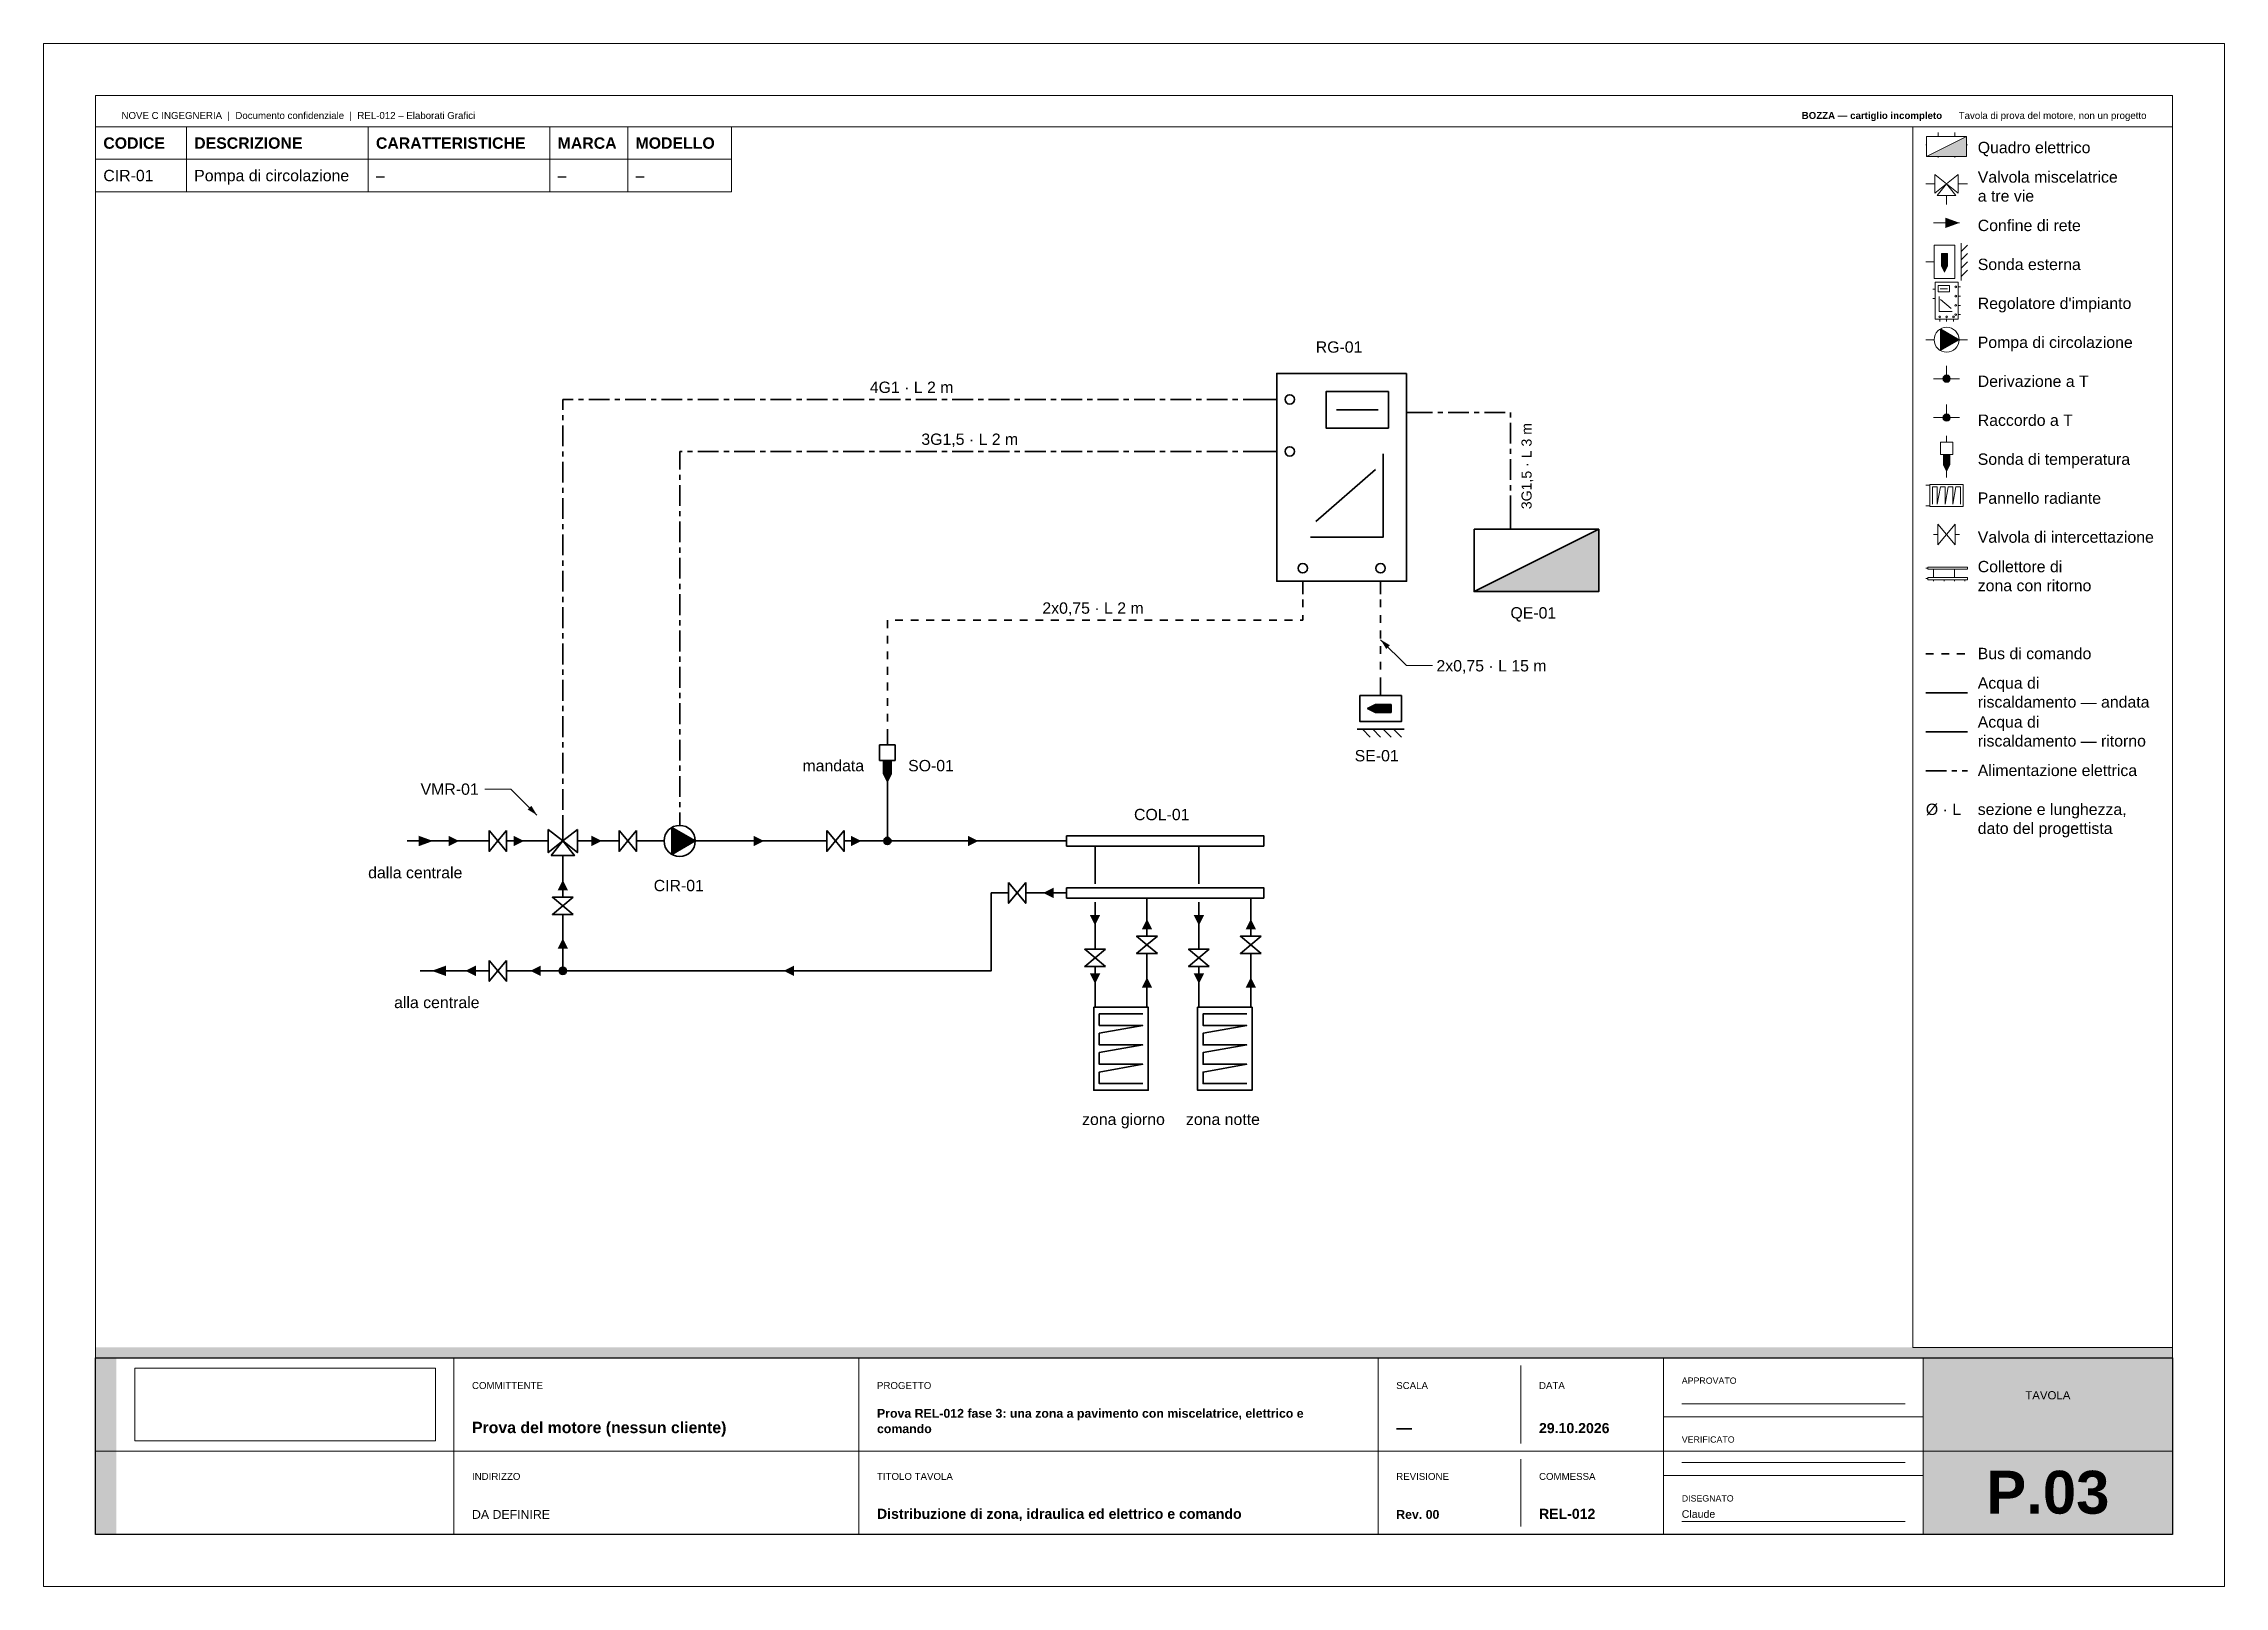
# Paper-space layout 'A3' of a CAD drawing. Header units: millimetres. Extents: x 0 to 420, y 0 to 297.
# The model-space entities are those that its viewports show. They can reach past a viewport. Long polylines and large blocks are cut down to what shows.
import ezdxf
from ezdxf.enums import TextEntityAlignment as Align

# ---------------------------------------------------------------- set-up
doc = ezdxf.new("R2010")
doc.units = ezdxf.units.MM
doc.linetypes.add('NOVEC_TRATTO_1P5_1P5', pattern=[3, 1.5, -1.5])
doc.linetypes.add('NOVEC_TRATTO_4_1_1_1', pattern=[7, 4, -1, 1, -1])
for name, color, linetype, lineweight, true_color in [('E-CTRL-BUS', 160, 'NOVEC_TRATTO_1P5_1P5', 35, 0x2020e0), ('E-POWR-CIRC', 34, 'NOVEC_TRATTO_4_1_1_1', 35, 0x784212), ('M-HWTR-RETN', 142, 'Continuous', 35, 0x2471a3), ('M-HWTR-SPLY', 22, 'Continuous', 35, 0xc0392b)]:
    doc.layers.add(name, color=color, linetype=linetype, lineweight=lineweight, true_color=true_color)
doc.layers.add('G-ANNO-NPLT', color=7, linetype='Continuous', lineweight=18, plot=False)
for name, color, linetype, lineweight in [('G-ANNO-TTLB', 7, 'Continuous', 18), ('M-ANNO-DIAM', 7, 'Continuous', 18), ('M-ANNO-IDEN', 7, 'Continuous', 18), ('M-ANNO-LEGN', 7, 'Continuous', 18), ('M-ANNO-SCHD', 7, 'Continuous', 18), ('M-DIAG-EQPM', 7, 'Continuous', 35)]:
    doc.layers.add(name, color=color, linetype=linetype, lineweight=lineweight)
doc.styles.add('NOVEC_ARIAL', font='arial.ttf')
doc.styles.add('NOVEC_ARIAL_GRASSETTO', font='arialbd.ttf')
picture_1 = doc.add_image_def('image1.jpg', size_in_pixel=(2961, 716))

# ---------------------------------------------------------------- blocks, each defined once
blk = doc.blocks.new('NoveC_FlowArrow')
h = blk.add_hatch(color=0)
h.dxf.hatch_style = 1
h.paths.add_polyline_path([(0, 0), (-2, 1), (-2, -1)])
blk = doc.blocks.new('NoveC_ElectricalPanel_V1')
at = {"linetype": 'Continuous', "lineweight": -2}
h = blk.add_hatch(color=0, dxfattribs=at)
h.dxf.hatch_style = 1
h.paths.add_polyline_path([(0.5, -14.5), (24.5, -2.5), (24.5, -14.5)])
at = {"color": 0, "linetype": 'Continuous', "lineweight": -2}
blk.add_line((7.5, 0), (7.5, -2.5), dxfattribs=at)
for points in [[(0.5, -2.5), (24.5, -2.5), (24.5, -14.5), (0.5, -14.5)], [(0.5, -14.5), (24.5, -2.5), (24.5, -14.5)]]:
    blk.add_lwpolyline(points, close=True, dxfattribs=at)
blk = doc.blocks.new('NoveC_OutdoorTemperatureProbe')
at = {"linetype": 'Continuous', "lineweight": -2}
h = blk.add_hatch(color=0, dxfattribs=at)
h.dxf.hatch_style = 1
h.paths.add_polyline_path([(3.75, -3), (5.25, -3), (5.25, -6), (4.5, -7.5), (3.75, -6)])
at = {"color": 0, "linetype": 'Continuous', "lineweight": -2}
for p, q in [((8.5, -0.5), (8.5, -9.5)), ((8.5, -2.5), (10, -1)), ((8.5, -4.5), (10, -3)), ((0, -5), (2, -5)), ((8.5, -6.5), (10, -5)), ((8.5, -8.5), (10, -7))]:
    blk.add_line(p, q, dxfattribs=at)
for points in [[(2, -1), (7, -1), (7, -9), (2, -9)], [(3.75, -3), (5.25, -3), (5.25, -6), (4.5, -7.5), (3.75, -6)]]:
    blk.add_lwpolyline(points, close=True, dxfattribs=at)
blk = doc.blocks.new('NoveC_PlantController_V1')
at = {"color": 0, "linetype": 'Continuous', "lineweight": -2}
for p, q in [((27.5, -7.5), (30, -7.5)), ((0, -10), (2.5, -10)), ((8, -9.5), (16, -9.5)), ((8.5, -21), (20, -31)), ((27.5, -17.5), (30, -17.5)), ((7.5, -42.5), (7.5, -45)), ((22.5, -42.5), (22.5, -45))]:
    blk.add_line(p, q, dxfattribs=at)
for points in [[(2.5, -2.5), (27.5, -2.5), (27.5, -42.5), (2.5, -42.5)], [(6, -6), (18, -6), (18, -13), (6, -13)]]:
    blk.add_lwpolyline(points, close=True, dxfattribs=at)
blk.add_lwpolyline([(7, -18), (7, -34), (21, -34)], dxfattribs=at)
for centre in [(25, -7.5), (25, -17.5), (7.5, -40), (22.5, -40)]:
    blk.add_circle(centre, 0.9, dxfattribs=at)
blk = doc.blocks.new('NoveC_UnderfloorPanel')
at = {"color": 0, "linetype": 'Continuous', "lineweight": -2}
for p, q in [((0, -2.5), (2, -2.5)), ((0, -12.5), (2, -12.5))]:
    blk.add_line(p, q, dxfattribs=at)
blk.add_lwpolyline([(2, -2.25), (18, -2.25), (18, -12.75), (2, -12.75)], close=True, dxfattribs=at)
blk.add_lwpolyline([(3.28, -11.7), (3.28, -3.3), (5.52, -3.3), (5.52, -11.7), (7.0133, -3.3), (9.2533, -3.3), (9.2533, -11.7), (10.7467, -3.3), (12.9867, -3.3), (12.9867, -11.7), (14.48, -3.3), (16.72, -3.3), (16.72, -11.7)], dxfattribs=at)
blk = doc.blocks.new('NoveC_NetworkBoundary')
at = {"color": 0, "linetype": 'Continuous', "lineweight": -2}
blk.add_line((0, -2.5), (5, -2.5), dxfattribs=at)
blk = doc.blocks.new('NoveC_MixingValve3way_V1')
at = {"color": 0, "linetype": 'Continuous', "lineweight": -2}
for p, q in [((5, 0), (5, -5)), ((0, -5), (2.2, -5)), ((5, -7.8), (5, -10)), ((7.8, -5), (10, -5))]:
    blk.add_line(p, q, dxfattribs=at)
for points in [[(2.2, -2.76), (2.2, -7.24), (5, -5)], [(7.8, -2.76), (7.8, -7.24), (5, -5)], [(2.76, -7.8), (7.24, -7.8), (5, -5)]]:
    blk.add_lwpolyline(points, close=True, dxfattribs=at)
blk = doc.blocks.new('NoveC_TeeBranch')
at = {"linetype": 'Continuous', "lineweight": -2}
h = blk.add_hatch(color=0, dxfattribs=at)
h.dxf.hatch_style = 1
h.paths.add_polyline_path([(1.8, -2.5, 1), (3.2, -2.5, 1)])
at = {"color": 0, "linetype": 'Continuous', "lineweight": -2}
for p, q in [((2.5, 0), (2.5, -2.5)), ((0, -2.5), (5, -2.5))]:
    blk.add_line(p, q, dxfattribs=at)
blk.add_circle((2.5, -2.5), 0.7, dxfattribs=at)
blk = doc.blocks.new('NoveC_TemperatureProbe')
at = {"linetype": 'Continuous', "lineweight": -2}
h = blk.add_hatch(color=0, dxfattribs=at)
h.dxf.hatch_style = 1
h.paths.add_polyline_path([(1.75, -4.5), (3.25, -4.5), (3.25, -7), (2.5, -8.5), (1.75, -7)])
at = {"color": 0, "linetype": 'Continuous', "lineweight": -2}
for p, q in [((2.5, 0), (2.5, -1.5)), ((2.5, -8.5), (2.5, -10))]:
    blk.add_line(p, q, dxfattribs=at)
for points in [[(1, -1.5), (4, -1.5), (4, -4.5), (1, -4.5)], [(1.75, -4.5), (3.25, -4.5), (3.25, -7), (2.5, -8.5), (1.75, -7)]]:
    blk.add_lwpolyline(points, close=True, dxfattribs=at)
blk = doc.blocks.new('NoveC_ZoneManifoldPair')
at = {"color": 0, "linetype": 'Continuous', "lineweight": -2}
for p, q in [((0, -2.5), (2, -2.5)), ((7.5, -3.5), (7.5, -10.75)), ((27.5, -3.5), (27.5, -10.75)), ((0, -12.5), (2, -12.5)), ((7.5, -14.25), (7.5, -15)), ((17.5, -13.5), (17.5, -15)), ((27.5, -14.25), (27.5, -15)), ((37.5, -13.5), (37.5, -15))]:
    blk.add_line(p, q, dxfattribs=at)
for points in [[(2, -1.5), (40, -1.5), (40, -3.5), (2, -3.5)], [(2, -11.5), (40, -11.5), (40, -13.5), (2, -13.5)]]:
    blk.add_lwpolyline(points, close=True, dxfattribs=at)
blk = doc.blocks.new('NoveC_TeeJunction')
at = {"linetype": 'Continuous', "lineweight": -2}
h = blk.add_hatch(color=0, dxfattribs=at)
h.dxf.hatch_style = 1
h.paths.add_polyline_path([(1.8, -2.5, 1), (3.2, -2.5, 1)])
at = {"color": 0, "linetype": 'Continuous', "lineweight": -2}
for p, q in [((2.5, 0), (2.5, -2.5)), ((0, -2.5), (5, -2.5))]:
    blk.add_line(p, q, dxfattribs=at)
blk.add_circle((2.5, -2.5), 0.7, dxfattribs=at)
blk = doc.blocks.new('NoveC_ValveIsolation')
at = {"color": 0, "linetype": 'Continuous', "lineweight": -2}
for p, q in [((0, -2.5), (0.8333, -2.5)), ((4.1667, -2.5), (5, -2.5))]:
    blk.add_line(p, q, dxfattribs=at)
for points in [[(0.8333, -0.5), (0.8333, -4.5), (2.5, -2.5)], [(4.1667, -0.5), (4.1667, -4.5), (2.5, -2.5)]]:
    blk.add_lwpolyline(points, close=True, dxfattribs=at)
blk = doc.blocks.new('NoveC_PumpCirculator_V1')
at = {"linetype": 'Continuous', "lineweight": -2}
h = blk.add_hatch(color=0, dxfattribs=at)
h.dxf.hatch_style = 1
h.paths.add_polyline_path([(3.5, -2.402), (3.5, -7.598), (8, -5)])
at = {"color": 0, "linetype": 'Continuous', "lineweight": -2}
for p, q in [((5, 0), (5, -2)), ((0, -5), (2, -5)), ((8, -5), (10, -5))]:
    blk.add_line(p, q, dxfattribs=at)
blk.add_lwpolyline([(3.5, -2.402), (3.5, -7.598), (8, -5)], close=True, dxfattribs=at)
blk.add_circle((5, -5), 3, dxfattribs=at)
blk = doc.blocks.new('NoveC_ElectricalPanel')
at = {"linetype": 'Continuous', "lineweight": -2}
h = blk.add_hatch(color=0, dxfattribs=at)
h.dxf.hatch_style = 1
h.paths.add_polyline_path([(0.5, -14.5), (24.5, -2.5), (24.5, -14.5)])
at = {"color": 0, "linetype": 'Continuous', "lineweight": -2}
for p, q in [((7.5, 0), (7.5, -2.5)), ((17.5, 0), (17.5, -2.5)), ((0, -7.5), (0.5, -7.5)), ((24.5, -7.5), (25, -7.5)), ((7.5, -14.5), (7.5, -15)), ((17.5, -14.5), (17.5, -15))]:
    blk.add_line(p, q, dxfattribs=at)
for points in [[(0.5, -2.5), (24.5, -2.5), (24.5, -14.5), (0.5, -14.5)], [(0.5, -14.5), (24.5, -2.5), (24.5, -14.5)]]:
    blk.add_lwpolyline(points, close=True, dxfattribs=at)
blk = doc.blocks.new('NoveC_MixingValve3way')
at = {"color": 0, "linetype": 'Continuous', "lineweight": -2}
for p, q in [((0, -5), (2.2, -5)), ((7.8, -5), (10, -5)), ((5, -7.8), (5, -10))]:
    blk.add_line(p, q, dxfattribs=at)
for points in [[(2.2, -2.76), (2.2, -7.24), (5, -5)], [(2.76, -7.8), (7.24, -7.8), (5, -5)], [(7.8, -2.76), (7.8, -7.24), (5, -5)]]:
    blk.add_lwpolyline(points, close=True, dxfattribs=at)
blk = doc.blocks.new('NoveC_PlantController')
at = {"color": 0, "linetype": 'Continuous', "lineweight": -2}
for p, q in [((0, -10), (2.5, -10)), ((0, -20), (2.5, -20)), ((8, -9.5), (16, -9.5)), ((8.5, -21), (20, -31)), ((27.5, -7.5), (30, -7.5)), ((27.5, -17.5), (30, -17.5)), ((7.5, -42.5), (7.5, -45)), ((15, -42.5), (15, -45)), ((22.5, -42.5), (22.5, -45)), ((27.5, -27.5), (30, -27.5)), ((27.5, -37.5), (30, -37.5))]:
    blk.add_line(p, q, dxfattribs=at)
for points in [[(2.5, -2.5), (27.5, -2.5), (27.5, -42.5), (2.5, -42.5)], [(6, -6), (18, -6), (18, -13), (6, -13)]]:
    blk.add_lwpolyline(points, close=True, dxfattribs=at)
blk.add_lwpolyline([(7, -18), (7, -34), (21, -34)], dxfattribs=at)
for centre in [(25, -7.5), (25, -17.5), (7.5, -40), (15, -40), (22.5, -40), (25, -27.5), (25, -37.5)]:
    blk.add_circle(centre, 0.9, dxfattribs=at)
blk = doc.blocks.new('NoveC_PumpCirculator')
at = {"linetype": 'Continuous', "lineweight": -2}
h = blk.add_hatch(color=0, dxfattribs=at)
h.dxf.hatch_style = 1
h.paths.add_polyline_path([(3.5, -2.402), (3.5, -7.598), (8, -5)])
at = {"color": 0, "linetype": 'Continuous', "lineweight": -2}
for p, q in [((0, -5), (2, -5)), ((8, -5), (10, -5))]:
    blk.add_line(p, q, dxfattribs=at)
blk.add_lwpolyline([(3.5, -2.402), (3.5, -7.598), (8, -5)], close=True, dxfattribs=at)
blk.add_circle((5, -5), 3, dxfattribs=at)

msp = doc.modelspace()

# ---------------------------------------------------------------- linework, layer by layer
at = {"layer": 'E-CTRL-BUS', "flags": 128}
for points in [[(162.5, 163.5), (162.5, 186), (242.5, 186), (242.5, 191)], [(257.5, 173.5), (257.5, 191)]]:
    msp.add_lwpolyline(points, dxfattribs=at)
at = {"layer": 'E-POWR-CIRC', "flags": 128}
for points in [[(235, 228.5), (100, 228.5), (100, 148.5)], [(282.5, 206), (282.5, 226), (265, 226)], [(235, 218.5), (122.5, 218.5), (122.5, 148.5)]]:
    msp.add_lwpolyline(points, dxfattribs=at)
at = {"layer": 'M-ANNO-DIAM'}
for p, q in [((257.5, 182.25), (262.5, 177.25)), ((262.5, 177.25), (267.5, 177.25))]:
    msp.add_line(p, q, dxfattribs=at)
msp.add_solid([(257.5, 182.25), (259.2678, 181.1893), (258.5607, 180.4822)], dxfattribs=at)
at = {"layer": 'M-ANNO-IDEN'}
for p, q in [((90, 153.5), (85, 153.5)), ((95, 148.5), (90, 153.5))]:
    msp.add_line(p, q, dxfattribs=at)
msp.add_solid([(95, 148.5), (93.2322, 149.5607), (93.9393, 150.2678)], dxfattribs=at)
at = {"layer": 'M-ANNO-LEGN', "color": 160, "linetype": 'NOVEC_TRATTO_1P5_1P5', "lineweight": 35, "true_color": 0x2020e0}
msp.add_line((362.5, 179.5), (370.5, 179.5), dxfattribs=at)
at = {"layer": 'M-ANNO-LEGN', "color": 22, "linetype": 'Continuous', "lineweight": 35, "true_color": 0xc0392b}
msp.add_line((362.5, 172), (370.5, 172), dxfattribs=at)
at = {"layer": 'M-ANNO-LEGN', "color": 142, "linetype": 'Continuous', "lineweight": 35, "true_color": 0x2471a3}
msp.add_line((362.5, 164.5), (370.5, 164.5), dxfattribs=at)
at = {"layer": 'M-ANNO-LEGN', "color": 34, "linetype": 'NOVEC_TRATTO_4_1_1_1', "lineweight": 35, "true_color": 0x784212}
msp.add_line((362.5, 157), (370.5, 157), dxfattribs=at)
at = {"layer": 'M-ANNO-LEGN'}
msp.add_lwpolyline([(360, 281), (410, 281), (410, 46), (360, 46)], close=True, dxfattribs=at)
at = {"layer": 'M-ANNO-SCHD'}
for p, q in [((10, 281), (132.5, 281)), ((10, 281), (10, 268.5)), ((27.5, 281), (27.5, 268.5)), ((62.5, 281), (62.5, 268.5)), ((97.5, 281), (97.5, 268.5)), ((112.5, 281), (112.5, 268.5)), ((132.5, 281), (132.5, 268.5)), ((10, 274.75), (132.5, 274.75)), ((10, 268.5), (132.5, 268.5))]:
    msp.add_line(p, q, dxfattribs=at)
at = {"layer": 'M-HWTR-RETN', "flags": 128}
for points in [[(100, 133.5), (100, 138.5)], [(185, 133.5), (182.5, 133.5), (182.5, 118.5), (102.5, 118.5)], [(195, 133.5), (190, 133.5)], [(212.5, 126), (212.5, 131)], [(232.5, 126), (232.5, 131)], [(100, 121), (100, 128.5)], [(85, 118.5), (77.5, 118.5)], [(97.5, 118.5), (90, 118.5)], [(212.5, 113.5), (212.5, 121)], [(232.5, 113.5), (232.5, 121)]]:
    msp.add_lwpolyline(points, dxfattribs=at)
at = {"layer": 'M-HWTR-SPLY', "flags": 128}
for points in [[(162.5, 146), (162.5, 153.5)], [(75, 143.5), (85, 143.5)], [(90, 143.5), (95, 143.5)], [(105, 143.5), (110, 143.5)], [(115, 143.5), (117.5, 143.5)], [(127.5, 143.5), (150, 143.5)], [(155, 143.5), (160, 143.5)], [(165, 143.5), (195, 143.5)], [(202.5, 131), (202.5, 123.5)], [(222.5, 131), (222.5, 123.5)], [(202.5, 118.5), (202.5, 113.5)], [(222.5, 118.5), (222.5, 113.5)]]:
    msp.add_lwpolyline(points, dxfattribs=at)

# ---------------------------------------------------------------- block references
at = {"layer": 'M-ANNO-LEGN', "lineweight": 18}
for name, p, xscale, yscale in [('NoveC_ElectricalPanel', (362.5, 279.9), 0.32, 0.32), ('NoveC_MixingValve3way', (362.5, 274), 0.8, 0.8), ('NoveC_OutdoorTemperatureProbe', (362.5, 259), 0.8, 0.8), ('NoveC_PlantController', (363.83333, 251.5), 0.17777777777777778, 0.17777777777777778), ('NoveC_PumpCirculator', (362.5, 244), 0.8, 0.8), ('NoveC_TemperatureProbe', (364.5, 221.5), 0.8, 0.8), ('NoveC_UnderfloorPanel', (362.5, 213), 0.4, 0.4), ('NoveC_ZoneManifoldPair', (362.5, 196.5), 0.2, 0.2)]:
    msp.add_blockref(name, p, dxfattribs=dict(at, xscale=xscale, yscale=yscale))
for name, p in [('NoveC_NetworkBoundary', (364, 265)), ('NoveC_TeeBranch', (364, 235)), ('NoveC_TeeJunction', (364, 227.5)), ('NoveC_ValveIsolation', (364, 205))]:
    msp.add_blockref(name, p, dxfattribs=at)
at = {"layer": 'M-DIAG-EQPM'}
for name, p, xscale in [('NoveC_FlowArrow', (369, 262.5), 1.375), ('NoveC_PlantController_V1', (265, 236), -1), ('NoveC_FlowArrow', (75, 143.5), 1.375)]:
    msp.add_blockref(name, p, dxfattribs=dict(at, xscale=xscale))
for name, p in [('NoveC_ElectricalPanel_V1', (275, 206)), ('NoveC_TemperatureProbe', (160, 163.5)), ('NoveC_MixingValve3way_V1', (95, 148.5)), ('NoveC_PumpCirculator_V1', (117.5, 148.5)), ('NoveC_NetworkBoundary', (70, 146)), ('NoveC_ValveIsolation', (85, 146)), ('NoveC_ValveIsolation', (110, 146)), ('NoveC_ValveIsolation', (150, 146)), ('NoveC_TeeBranch', (160, 146)), ('NoveC_ZoneManifoldPair', (195, 146)), ('NoveC_ValveIsolation', (185, 136)), ('NoveC_NetworkBoundary', (72.5, 121)), ('NoveC_ValveIsolation', (85, 121)), ('NoveC_TeeJunction', (97.5, 121))]:
    msp.add_blockref(name, p, dxfattribs=at)
at = {"layer": 'M-DIAG-EQPM', "rotation": 270}
for name, p in [('NoveC_OutdoorTemperatureProbe', (262.5, 173.5)), ('NoveC_ValveIsolation', (102.5, 133.5)), ('NoveC_ValveIsolation', (215, 126)), ('NoveC_ValveIsolation', (235, 126)), ('NoveC_ValveIsolation', (205, 123.5)), ('NoveC_ValveIsolation', (225, 123.5))]:
    msp.add_blockref(name, p, dxfattribs=at)
at = {"layer": 'M-DIAG-EQPM'}
for name, p, xscale, rotation in [('NoveC_FlowArrow', (74.75, 118.5), 1.375, 180), ('NoveC_UnderfloorPanel', (200, 113.5), -1, 90), ('NoveC_UnderfloorPanel', (220, 113.5), -1, 90)]:
    msp.add_blockref(name, p, dxfattribs=dict(at, xscale=xscale, rotation=rotation))
at = {"layer": 'M-HWTR-RETN'}
for p, rotation in [((100, 136), 90), ((192.5, 133.5), 180), ((212.5, 128.5), 90), ((232.5, 128.5), 90), ((100, 124.75), 90), ((81.25, 118.5), 180), ((93.75, 118.5), 180), ((142.5, 118.5), 180), ((212.5, 117.25), 90), ((232.5, 117.25), 90)]:
    msp.add_blockref('NoveC_FlowArrow', p, dxfattribs=dict(at, rotation=rotation))
at = {"layer": 'M-HWTR-SPLY'}
for p in [(80, 143.5), (92.5, 143.5), (107.5, 143.5), (138.75, 143.5), (157.5, 143.5), (180, 143.5)]:
    msp.add_blockref('NoveC_FlowArrow', p, dxfattribs=at)
at = {"layer": 'M-HWTR-SPLY', "rotation": 270}
for p in [(202.5, 127.25), (222.5, 127.25), (202.5, 116), (222.5, 116)]:
    msp.add_blockref('NoveC_FlowArrow', p, dxfattribs=at)

# ---------------------------------------------------------------- texts
at = {"layer": 'M-ANNO-DIAM', "style": 'NOVEC_ARIAL'}
for s, p in [('4G1 · L 2 m', (159.118, 229.75)), ('3G1,5 · L 2 m', (169.04403, 219.75)), ('2x0,75 · L 2 m', (192.3527, 187.25)), ('2x0,75 · L 15 m', (268.25, 176.13875))]:
    msp.add_text(s, height=2.1844, dxfattribs=at).set_placement(p)
msp.add_text('3G1,5 · L 3 m', height=1.9417, rotation=90, dxfattribs=at).set_placement((286.57222, 207.37247))
at = {"layer": 'M-ANNO-IDEN', "style": 'NOVEC_ARIAL'}
for s, p in [('RG-01', (245, 237.5)), ('QE-01', (282.5, 186.325)), ('SE-01', (252.5, 158.825)), ('mandata', (146.14607, 156.9125)), ('SO-01', (166.5, 156.9125)), ('VMR-01', (72.60728, 152.38875)), ('COL-01', (210, 147.5)), ('dalla centrale', (62.5, 136.325)), ('CIR-01', (117.5, 133.825)), ('alla centrale', (67.5, 111.325)), ('zona giorno', (200, 88.825)), ('zona notte', (220, 88.825))]:
    msp.add_text(s, height=2.1844, dxfattribs=at).set_placement(p)
at = {"layer": 'M-ANNO-LEGN', "style": 'NOVEC_ARIAL'}
for s, p in [('Quadro elettrico', (372.5, 275.9125)), ('Valvola miscelatrice', (372.5, 270.2381)), ('a tre vie', (372.5, 266.5869)), ('Confine di rete', (372.5, 260.9125)), ('Sonda esterna', (372.5, 253.4125)), ("Regolatore d'impianto", (372.5, 245.9125)), ('Pompa di circolazione', (372.5, 238.4125)), ('Derivazione a T', (372.5, 230.9125)), ('Raccordo a T', (372.5, 223.4125)), ('Sonda di temperatura', (372.5, 215.9125)), ('Pannello radiante', (372.5, 208.4125)), ('Valvola di intercettazione', (372.5, 200.9125)), ('Collettore di', (372.5, 195.2381)), ('zona con ritorno', (372.5, 191.5869)), ('Bus di comando', (372.5, 178.5)), ('Acqua di', (372.5, 172.8256)), ('riscaldamento — andata', (372.5, 169.1744)), ('Acqua di', (372.5, 165.3256)), ('riscaldamento — ritorno', (372.5, 161.6744)), ('Alimentazione elettrica', (372.5, 156)), ('Ø · L', (362.5, 148.5)), ('sezione e lunghezza,', (372.5, 148.5)), ('dato del progettista', (372.5, 144.84875))]:
    msp.add_text(s, height=2.1844, dxfattribs=at).set_placement(p)
at = {"layer": 'M-ANNO-SCHD'}
for s, style, p in [('CODICE', 'NOVEC_ARIAL_GRASSETTO', (11.5, 276.76375)), ('DESCRIZIONE', 'NOVEC_ARIAL_GRASSETTO', (29, 276.76375)), ('CARATTERISTICHE', 'NOVEC_ARIAL_GRASSETTO', (64, 276.76375)), ('MARCA', 'NOVEC_ARIAL_GRASSETTO', (99, 276.76375)), ('MODELLO', 'NOVEC_ARIAL_GRASSETTO', (114, 276.76375)), ('CIR-01', 'NOVEC_ARIAL', (11.5, 270.51375)), ('Pompa di circolazione', 'NOVEC_ARIAL', (29, 270.51375)), ('–', 'NOVEC_ARIAL', (64, 270.51375)), ('–', 'NOVEC_ARIAL', (99, 270.51375)), ('–', 'NOVEC_ARIAL', (114, 270.51375))]:
    msp.add_text(s, height=2.1844, dxfattribs=dict(at, style=style)).set_placement(p)

psp = doc.layouts.new('A3')

# ---------------------------------------------------------------- hatches: boundary and pattern name
at = {"layer": 'G-ANNO-TTLB', "true_color": 0x2abfbf}
h = psp.add_hatch(color=133, dxfattribs=at)
h.dxf.hatch_style = 1
h.paths.add_polyline_path([(10, 46), (410, 46), (410, 44), (10, 44)])
at = {"layer": 'G-ANNO-TTLB', "true_color": 0x1c2e4a}
h = psp.add_hatch(color=159, dxfattribs=at)
h.dxf.hatch_style = 1
h.paths.add_polyline_path([(10, 44), (14, 44), (14, 10), (10, 10)])
at = {"layer": 'G-ANNO-TTLB', "true_color": 0x2abfbf}
h = psp.add_hatch(color=133, dxfattribs=at)
h.dxf.hatch_style = 1
h.paths.add_polyline_path([(362, 46), (410, 46), (410, 44), (362, 44)])
at = {"layer": 'G-ANNO-TTLB', "true_color": 0x1c2e4a}
h = psp.add_hatch(color=159, dxfattribs=at)
h.dxf.hatch_style = 1
h.paths.add_polyline_path([(362, 44), (410, 44), (410, 10), (362, 10)])

# ---------------------------------------------------------------- linework, layer by layer
at = {"layer": 'G-ANNO-TTLB', "color": 254, "lineweight": 9, "true_color": 0xe0e0e0}
for p, q in [((14, 281), (406, 281)), ((79, 10), (79, 44)), ((284.5, 27.5), (284.5, 42.5)), ((315.5, 35.167), (358.5, 35.167)), ((312, 32.667), (362, 32.667)), ((284.5, 11.5), (284.5, 24.5)), ((312, 21.333), (362, 21.333)), ((315.5, 23.833), (358.5, 23.833)), ((315.5, 12.5), (358.5, 12.5))]:
    psp.add_line(p, q, dxfattribs=at)
at = {"layer": 'G-ANNO-TTLB', "color": 159, "lineweight": 15, "true_color": 0x1c2e4a}
for p, q in [((79, 10), (79, 44)), ((157, 10), (157, 44)), ((257, 10), (257, 44)), ((312, 10), (312, 44)), ((362, 10), (362, 44))]:
    psp.add_line(p, q, dxfattribs=at)
at = {"layer": 'G-ANNO-TTLB', "color": 254, "lineweight": 15, "true_color": 0xe0e0e0}
psp.add_line((10, 26), (410, 26), dxfattribs=at)
at = {"layer": 'G-ANNO-TTLB', "color": 159, "lineweight": 18, "true_color": 0x1c2e4a}
psp.add_lwpolyline([(10, 287), (410, 287), (410, 10), (10, 10)], close=True, dxfattribs=at)
at = {"layer": 'G-ANNO-TTLB', "color": 159, "lineweight": 30, "true_color": 0x1c2e4a}
psp.add_lwpolyline([(10, 44), (410, 44), (410, 10), (10, 10)], close=True, dxfattribs=at)

# ---------------------------------------------------------------- texts
at = {"layer": 'G-ANNO-TTLB', "color": 253, "true_color": 0x999999, "style": 'NOVEC_ARIAL'}
for s, height, p in [('NOVE C INGEGNERIA  |  Documento confidenziale  |  REL-012 – Elaborati Grafici', 1.3349, (15, 282.5)), ('COMMITTENTE', 1.3349, (82.5, 38)), ('PROGETTO', 1.3349, (160.5, 38)), ('SCALA', 1.3349, (260.5, 38)), ('DATA', 1.3349, (288, 38)), ('APPROVATO', 1.2136, (315.5, 39)), ('VERIFICATO', 1.2136, (315.5, 27.667)), ('INDIRIZZO', 1.3349, (82.5, 20.5)), ('TITOLO TAVOLA', 1.3349, (160.5, 20.5)), ('REVISIONE', 1.3349, (260.5, 20.5)), ('COMMESSA', 1.3349, (288, 20.5)), ('DISEGNATO', 1.2136, (315.5, 16.333))]:
    psp.add_text(s, height=height, dxfattribs=at).set_placement(p)
at = {"layer": 'G-ANNO-TTLB', "color": 59, "true_color": 0x2d2d2d, "style": 'NOVEC_ARIAL_GRASSETTO'}
psp.add_text('BOZZA — cartiglio incompleto', height=1.3349, dxfattribs=at).set_placement((365.636, 282.5), align=Align.RIGHT)
at = {"layer": 'G-ANNO-TTLB', "color": 253, "true_color": 0x999999, "style": 'NOVEC_ARIAL'}
psp.add_text('Tavola di prova del motore, non un progetto', height=1.3349, dxfattribs=at).set_placement((405, 282.5), align=Align.RIGHT)
at = {"layer": 'G-ANNO-TTLB', "color": 59, "true_color": 0x2d2d2d}
for s, height, style, p in [('Prova REL-012 fase 3: una zona a pavimento con miscelatrice, elettrico e', 1.6989, 'NOVEC_ARIAL_GRASSETTO', (160.5, 32.463)), ('Prova del motore (nessun cliente)', 2.1844, 'NOVEC_ARIAL_GRASSETTO', (82.5, 29.5)), ('comando', 1.6989, 'NOVEC_ARIAL_GRASSETTO', (160.5, 29.5)), ('—', 2.184, 'NOVEC_ARIAL_GRASSETTO', (260.5, 29.5)), ('29.10.2026', 1.9417, 'NOVEC_ARIAL_GRASSETTO', (288, 29.5)), ('DA DEFINIRE', 1.6989, 'NOVEC_ARIAL', (82.5, 13)), ('Distribuzione di zona, idraulica ed elettrico e comando', 1.9417, 'NOVEC_ARIAL_GRASSETTO', (160.5, 13)), ('Rev. 00', 1.6989, 'NOVEC_ARIAL_GRASSETTO', (260.5, 13)), ('REL-012', 1.9417, 'NOVEC_ARIAL_GRASSETTO', (288, 13)), ('Claude', 1.4563, 'NOVEC_ARIAL', (315.5, 13.2))]:
    psp.add_text(s, height=height, dxfattribs=dict(at, style=style)).set_placement(p)
at = {"layer": 'G-ANNO-TTLB', "color": 255, "true_color": 0xffffff, "transparency": 33554559, "style": 'NOVEC_ARIAL'}
psp.add_text('TAVOLA', height=1.5777, dxfattribs=at).set_placement((386, 36), align=Align.CENTER)
at = {"layer": 'G-ANNO-TTLB', "color": 255, "true_color": 0xffffff, "style": 'NOVEC_ARIAL_GRASSETTO'}
psp.add_text('P.03', height=8.2521, dxfattribs=at).set_placement((386, 14), align=Align.CENTER)

# ---------------------------------------------------------------- pictures from other files: only their frames are drawn
at = {"layer": 'G-ANNO-TTLB'}
image = psp.add_image(picture_1, insert=(17.552, 28), size_in_units=(57.896, 14), dxfattribs=at)

# ---------------------------------------------------------------- viewports
at = {"layer": 'G-ANNO-NPLT'}
psp.add_viewport(center=(210, 148.5), size=(420, 297), view_center_point=(210, 148.5), view_height=297, dxfattribs=at)

doc.saveas('drawing.dxf')
